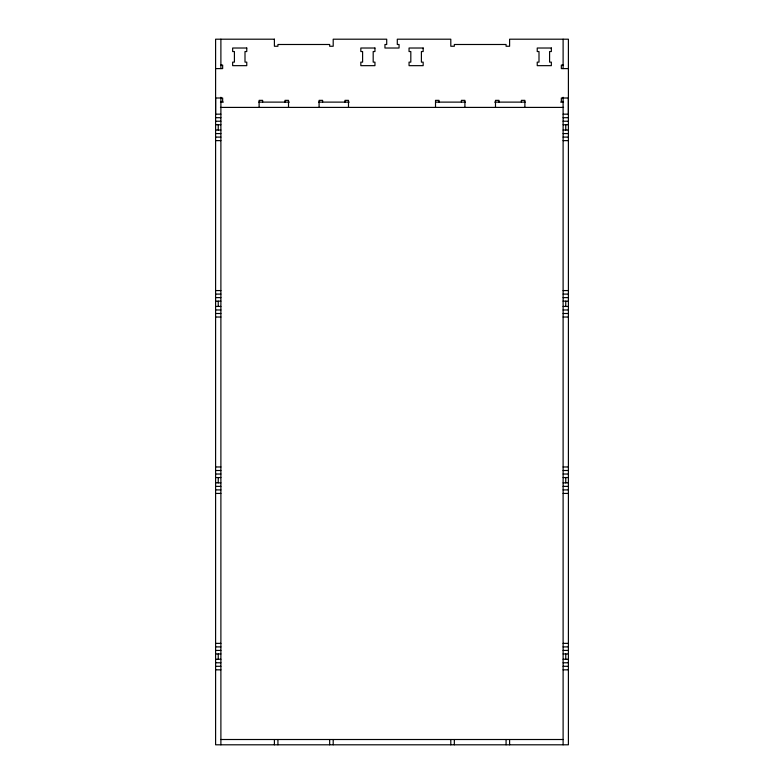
<?xml version="1.0" encoding="UTF-8"?>
<svg xmlns="http://www.w3.org/2000/svg" width="784" height="784" viewBox="0 0 784 784"><rect width="100%" height="100%" fill="white"/><g stroke="black" fill="none" stroke-linecap="round" stroke-linejoin="round"><path stroke-width="1.18" d="M220.892 65.072L222.656 65.072L222.656 68.6L215.6 68.6M563.108 65.072L561.344 65.072L561.344 68.6L568.4 68.6M220.892 101.528L222.656 101.528L222.656 98L215.6 98L215.6 114.17L220.892 114.17M563.108 101.528L561.344 101.528L561.344 98L568.4 98L568.4 114.17L563.108 114.17M220.451 102.116L223.332 102.116M258.779 102.116L289.335 102.116M318.667 102.116L349.223 102.116M435.512 102.116L465.333 102.116M494.665 102.116L525.221 102.116M560.668 102.116L563.549 102.116M220.451 107.408L563.549 107.408M215.6 117.698L220.892 117.698M563.108 117.698L568.4 117.698M215.6 121.226L220.892 121.226M563.108 121.226L568.4 121.226M215.6 124.754L220.892 124.754M563.108 124.754L568.4 124.754M215.6 130.046L220.892 130.046M563.108 130.046L568.4 130.046M215.6 133.574L220.892 133.574M563.108 133.574L568.4 133.574M215.6 137.102L220.892 137.102M563.108 137.102L568.4 137.102M215.6 140.63L220.892 140.63M563.108 140.63L568.4 140.63M215.6 290.57L220.892 290.57M563.108 290.57L568.4 290.57M215.6 294.098L220.892 294.098M563.108 294.098L568.4 294.098M215.6 297.626L220.892 297.626M563.108 297.626L568.4 297.626M215.6 301.154L220.892 301.154M563.108 301.154L568.4 301.154M215.6 306.446L220.892 306.446M563.108 306.446L568.4 306.446M215.6 309.974L220.892 309.974M563.108 309.974L568.4 309.974M215.6 313.502L220.892 313.502M563.108 313.502L568.4 313.502M215.6 317.03L220.892 317.03M563.108 317.03L568.4 317.03M215.6 466.97L220.892 466.97M563.108 466.97L568.4 466.97M215.6 470.498L220.892 470.498M563.108 470.498L568.4 470.498M215.6 474.026L220.892 474.026M563.108 474.026L568.4 474.026M215.6 477.554L220.892 477.554M563.108 477.554L568.4 477.554M215.6 482.846L220.892 482.846M563.108 482.846L568.4 482.846M215.6 486.374L220.892 486.374M563.108 486.374L568.4 486.374M215.6 489.902L220.892 489.902M563.108 489.902L568.4 489.902M215.6 493.43L220.892 493.43M563.108 493.43L568.4 493.43M215.6 643.37L220.892 643.37M563.108 643.37L568.4 643.37M215.6 646.898L220.892 646.898M563.108 646.898L568.4 646.898M215.6 650.426L220.892 650.426M563.108 650.426L568.4 650.426M215.6 653.954L220.892 653.954M563.108 653.954L568.4 653.954M215.6 659.246L220.892 659.246M563.108 659.246L568.4 659.246M215.6 662.774L220.892 662.774M563.108 662.774L568.4 662.774M215.6 666.302L220.892 666.302M563.108 666.302L568.4 666.302M215.6 669.83L220.892 669.83M563.108 669.83L568.4 669.83M220.892 739.508L563.108 739.508M565.754 124.754L565.754 130.046M565.754 301.154L565.754 306.446M565.754 477.554L565.754 482.846M565.754 653.954L565.754 659.246M563.108 39.2L563.108 68.6M563.108 97.245L563.108 744.8M524.888 107.408L524.888 100.352L521.36 100.352L521.36 102.116M509.6 739.508L509.6 744.8M506.072 739.508L506.072 744.8M499.016 102.116L499.016 100.352L495.488 100.352L495.488 107.408M464.912 107.408L464.912 100.352L461.384 100.352L461.384 102.116M454.328 739.508L454.328 744.8M450.8 739.508L450.8 744.8M439.04 102.116L439.04 100.352L435.512 100.352L435.512 107.408M348.488 107.408L348.488 100.352L344.96 100.352L344.96 102.116M333.2 739.508L333.2 744.8M329.672 739.508L329.672 744.8M322.616 102.116L322.616 100.352L319.088 100.352L319.088 107.408M288.512 107.408L288.512 100.352L284.984 100.352L284.984 102.116M277.928 739.508L277.928 744.8M274.4 739.508L274.4 744.8M262.64 102.116L262.64 100.352L259.112 100.352L259.112 107.408M220.892 39.2L220.892 68.6M220.892 97.245L220.892 744.8M218.246 124.754L218.246 130.046M218.246 301.154L218.246 306.446M218.246 477.554L218.246 482.846M218.246 653.954L218.246 659.246M274.4 39.2L215.6 39.2L215.6 744.8L568.4 744.8L568.4 39.2L509.6 39.2L509.6 46.256L506.072 46.256L506.072 44.492L454.328 44.492L454.328 46.256L450.8 46.256L450.8 39.2L397.292 39.2L397.292 44.492L399.056 44.492L399.056 48.02L384.944 48.02L384.944 44.492L386.708 44.492L386.708 39.2L333.2 39.2L333.2 46.256L329.672 46.256L329.672 44.492L277.928 44.492L277.928 46.256L274.4 46.256L274.4 39.2M246.764 48.02L232.652 48.02L232.652 51.548L234.416 51.548L234.416 62.132L232.652 62.132L232.652 65.66L246.764 65.66L246.764 62.132L245 62.132L245 51.548L246.764 51.548L246.764 48.02M374.948 48.02L360.836 48.02L360.836 51.548L362.6 51.548L362.6 62.132L360.836 62.132L360.836 65.66L374.948 65.66L374.948 62.132L373.184 62.132L373.184 51.548L374.948 51.548L374.948 48.02M423.164 48.02L409.052 48.02L409.052 51.548L410.816 51.548L410.816 62.132L409.052 62.132L409.052 65.66L423.164 65.66L423.164 62.132L421.4 62.132L421.4 51.548L423.164 51.548L423.164 48.02M551.348 48.02L537.236 48.02L537.236 51.548L539 51.548L539 62.132L537.236 62.132L537.236 65.66L551.348 65.66L551.348 62.132L549.584 62.132L549.584 51.548L551.348 51.548L551.348 48.02"/></g></svg>
